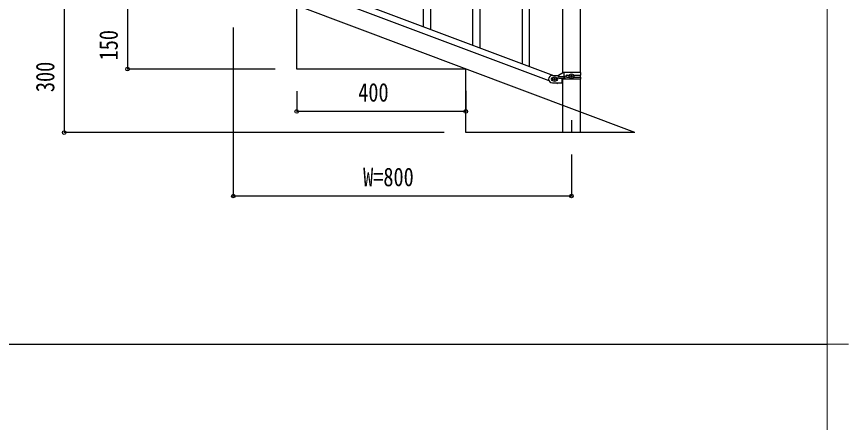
# Model space of a CAD drawing. Units: millimetres, scale not verified. Extents: x -4015 to 4015, y -2862 to 2860.
# Drawn here: x 1917 to 3885, y -25 to 934 of the extents above; entities that cross this region are included whole.
import ezdxf
from ezdxf.enums import TextEntityAlignment as Align

# ---------------------------------------------------------------- set-up
doc = ezdxf.new("R2010")
doc.units = ezdxf.units.MM
doc.header["$LTSCALE"] = 10
for name, color, linetype in [('0-2_YKK_12', 2, 'Continuous'), ('0-3_YKK_A1', 4, 'Continuous'), ('0-4_YKK_D', 6, 'Continuous')]:
    doc.layers.add(name, color=color, linetype=linetype)
doc.layers.add('0-5_YKK_ZWAK', color=92, linetype='Continuous', lineweight=18)
doc.styles.add('ＭＳ ゴシック', font='')
doc.styles.get('ＭＳ ゴシック').set_extended_font_data('MS Gothic')

msp = doc.modelspace()

# ---------------------------------------------------------------- linework, layer by layer
at = {"layer": '0-2_YKK_12'}
msp.add_line((3229.69, 689.76), (3229.69, 660.1), dxfattribs=at)
at = {"layer": '0-3_YKK_A1'}
for p, q in [((3113.69, 822.91), (3113.69, 1680.18)), ((3130.69, 816.53), (3130.69, 1673.81)), ((3209.44, 801.6), (3209.44, 1590.1)), ((3249.94, 1590.1), (3249.94, 802.39)), ((2996.69, 866.79), (2996.69, 1202.48)), ((3013.69, 860.41), (3013.69, 1209.56)), ((2896.69, 904.3), (2896.69, 1160.56)), ((2879.69, 910.67), (2879.69, 1135.26)), ((2472.33, 1047.45), (3176.18, 783.44)), ((2483.19, 1059.39), (3187.05, 795.39)), ((3379.69, 660.1), (2579.69, 960.1)), ((2979.69, 660.1), (2979.69, 810.1)), ((3184.69, 795.39), (3198.69, 795.39)), ((3185.32, 789.39), (3184.69, 789.39)), ((3194.69, 789.39), (3194.06, 789.39)), ((3210.81, 802.39), (3198.69, 795.39)), ((3200.49, 792.89), (3213.57, 792.89)), ((3200.49, 788.89), (3213.57, 788.89)), ((3251.69, 802.39), (3210.81, 802.39)), ((3212.16, 788.89), (3212.16, 792.89)), ((3212.72, 792.89), (3212.72, 802.39)), ((3212.72, 786.39), (3212.72, 788.89)), ((3219.09, 795.89), (3225.02, 795.89)), ((3219.09, 790.89), (3225.01, 790.89)), ((3228.25, 793.87), (3227.29, 793.87)), ((3231.13, 792.91), (3232.09, 792.91)), ((3234.36, 795.89), (3251.69, 795.89)), ((3234.36, 790.89), (3251.69, 790.89)), ((3249.94, 795.89), (3249.94, 790.89)), ((3251.69, 795.89), (3251.69, 802.39)), ((3251.69, 786.39), (3251.69, 790.89)), ((3185.32, 783.39), (3184.69, 783.39)), ((3184.69, 777.39), (3207.19, 777.39)), ((3188.25, 785.91), (3187.29, 785.91)), ((3191.13, 786.87), (3192.09, 786.87)), ((3192.33, 777.39), (3196.42, 775.85)), ((3194.69, 783.39), (3194.06, 783.39)), ((3196.42, 775.85), (3196.99, 777.39)), ((3207.19, 786.39), (3207.19, 777.39)), ((3251.69, 786.39), (3207.19, 786.39)), ((3209.44, 660.1), (3209.44, 786.39)), ((3249.94, 786.39), (3249.94, 660.1)), ((3379.69, 660.1), (2979.69, 660.1)), ((-3965.28, 160.1), (3834.72, 160.1))]:
    msp.add_line(p, q, dxfattribs=at)
for points in [[(2979.69, 810.1), (2579.69, 810.1), (2579.69, 960.1), (2179.69, 960.1)], [(3189.21, 787.83), (3189.21, 788.79), (3190.17, 788.79), (3190.17, 787.83)], [(3227.29, 793.87), (3227.29, 792.91), (3228.25, 792.91)], [(3230.17, 794.83), (3230.17, 795.79), (3229.21, 795.79), (3229.21, 794.83)], [(3229.21, 791.95), (3229.21, 790.99), (3230.17, 790.99), (3230.17, 791.95)], [(3232.09, 792.91), (3232.09, 793.87), (3231.13, 793.87)], [(3187.29, 785.91), (3187.29, 786.87), (3188.25, 786.87)], [(3190.17, 784.95), (3190.17, 783.99), (3189.21, 783.99), (3189.21, 784.95)], [(3192.09, 786.87), (3192.09, 785.91), (3191.13, 785.91)]]:
    msp.add_lwpolyline(points, dxfattribs=at)
for centre in [(3189.69, 786.39), (3229.69, 793.39)]:
    msp.add_circle(centre, 5.3, dxfattribs=at)
for centre, radius, start, end in [((3184.69, 786.39), 9, 90, 270), ((3184.69, 786.39), 3, 90, 270), ((3188.25, 787.83), 0.96, 270, 0), ((3191.13, 787.83), 0.96, 180, 270), ((3194.69, 786.39), 3, 270, 90), ((3200.49, 790.89), 2, 90, 270), ((3213.57, 790.89), 2, 270, 90), ((3219.09, 793.39), 2.5, 90, 270), ((3219.84, 793.39), 2.5, 90, 270), ((3228.25, 794.83), 0.96, 270, 0), ((3228.25, 791.95), 0.96, 0, 90), ((3231.13, 794.83), 0.96, 180, 270), ((3231.13, 791.95), 0.96, 90, 180), ((3188.25, 784.95), 0.96, 0, 90), ((3191.13, 784.95), 0.96, 90, 180)]:
    msp.add_arc(centre, radius, start, end, dxfattribs=at)
at = {"layer": '0-4_YKK_D'}
for p, q in [((2029.69, 960.1), (2029.69, 660.1)), ((2179.69, 960.1), (2179.69, 810.1)), ((2429.69, 908.1), (2429.69, 509.1)), ((2528.69, 810.1), (2178.69, 810.1)), ((2579.69, 757.6), (2579.69, 709.1)), ((2979.69, 759.1), (2979.69, 709.1)), ((2979.69, 710.1), (2579.69, 710.1)), ((2928.69, 660.1), (2028.69, 660.1)), ((3229.69, 608.1), (3229.69, 509.1)), ((3229.69, 510.1), (2429.69, 510.1))]:
    msp.add_line(p, q, dxfattribs=at)
for centre in [(2179.69, 810.1), (2579.69, 710.1), (2979.69, 710.1), (2029.69, 660.1), (2429.69, 510.1), (3229.69, 510.1)]:
    msp.add_circle(centre, 4.25, dxfattribs=at)
at = {"layer": '0-5_YKK_ZWAK', "color": 7}
for p, q in [((3834.72, 2810.1), (3834.72, -2489.9)), ((3834.72, 160.1), (3884.72, 160.1))]:
    msp.add_line(p, q, dxfattribs=at)

# ---------------------------------------------------------------- texts
at = {"layer": '0-4_YKK_D', "style": 'ＭＳ ゴシック', "width": 0.8}
for s, p in [('150', (2169.69, 830.7)), ('300', (2019.69, 755.7))]:
    msp.add_text(s, height=43.99, rotation=90, dxfattribs=at).set_placement(p, align=Align.BOTTOM_LEFT)
for s, p in [('400', (2725.29, 720.1)), ('W=800', (2736.89, 520.1))]:
    msp.add_text(s, height=43.99, dxfattribs=at).set_placement(p, align=Align.BOTTOM_LEFT)

doc.saveas('drawing.dxf')
